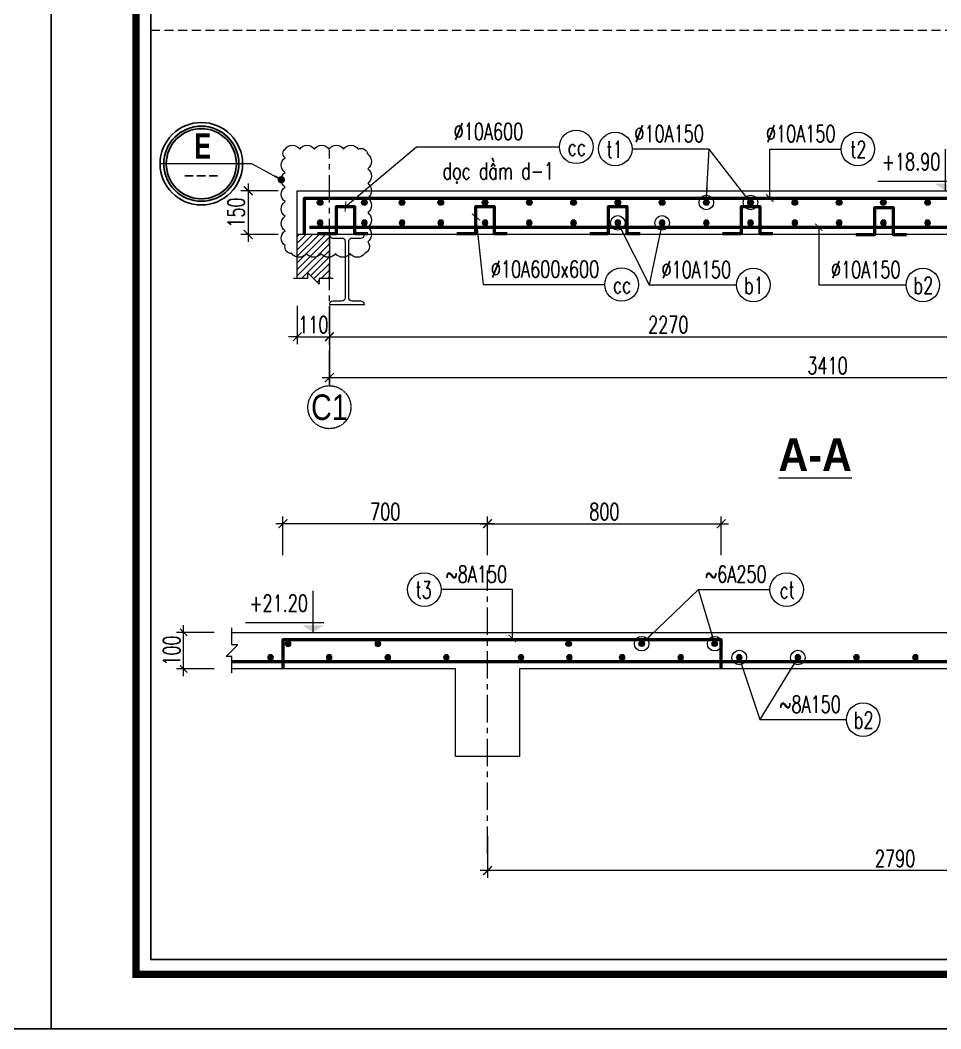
# Model space of a CAD drawing. Header units: millimetres. Extents: x 61738 to 439738, y 60858 to 151243.
# Drawn here: x 271312 to 283916, y 84100 to 97912 of the extents above; entities that cross this region are included whole.
import ezdxf
from ezdxf.enums import TextEntityAlignment as Align

# ---------------------------------------------------------------- set-up
doc = ezdxf.new("R2010")
doc.units = ezdxf.units.MM
doc.linetypes.add('CENTER', pattern=[2, 1.25, -0.25, 0.25, -0.25])
doc.linetypes.add('HIDDEN', pattern=[0.375, 0.25, -0.125])
for name, color, linetype, lineweight in [('1-THEP1', 1, 'Continuous', 50), ('10-TEXT', 4, 'Continuous', 15), ('3-THAY', 7, 'Continuous', 18), ('5-DUT', 2, 'HIDDEN', 15), ('6-TRUC', 8, 'CENTER', 9), ('7-HATCH', 8, 'Continuous', 13), ('8-DIM', 8, 'Continuous', 15), ('9-SO HIEU', 8, 'Continuous', 15), ('TEXT', 7, 'Continuous', 25)]:
    doc.layers.add(name, color=color, linetype=linetype, lineweight=lineweight)
for name, color, linetype in [('DIM', 3, 'Continuous'), ('Khungbo', 32, 'Continuous'), ('KICHTHUOC', 8, 'Continuous'), ('MANH', 8, 'Continuous'), ('TEXT-Ghi chu', 7, 'Continuous')]:
    doc.layers.add(name, color=color, linetype=linetype)
doc.styles.add('A3 - Text 2.3', font='Vnsimli.shx', dxfattribs={"width": 0.7, "height": 230})
doc.styles.add('A3 - Text 3.5', font='VnArialH.TTF', dxfattribs={"width": 0.8, "height": 350})
doc.styles.add('A3 - Text 4.5', font='VnArialH-Bold.TTF', dxfattribs={"width": 0.9, "height": 450})
doc.styles.add('A3-Text 2.3', font='vnsimli.shx', dxfattribs={"width": 0.7, "height": 230, "bigfont": 'vn.shx'})
doc.styles.add('S1', font='vnsimli.shx', dxfattribs={"width": 0.75})
doc.styles.add('T3', font='VnArialH-Bold.TTF', dxfattribs={"width": 0.9})
doc.dimstyles.new('A3-1-100', dxfattribs={"dimtxt": 200, "dimasz": 120, "dimexe": 100, "dimexo": 0, "dimgap": 50, "dimtad": 1, "dimdec": 0, "dimdsep": 49, "dimtxsty": 'A3-Text 2.3', "dimblk": 'ARCHTICK', "dimcen": 10, "dimdle": 100, "dimclrd": 8, "dimclre": 8, "dimclrt": 2, "dimadec": 0, "dimazin": 2, "dimtfac": 1, "dimtdec": 0, "dimtix": 1, "dimtmove": 1, "dimatfit": 3, "dimldrblk": 'DOT', "dimfxl": 1, "dimtolj": 1, "dimtzin": 0, "dimlwd": -1, "dimlwe": -1, "dimarcsym": 0})
doc.dimstyles.new('A3-1-100x3', dxfattribs={"dimtxt": 230, "dimasz": 120, "dimexe": 100, "dimexo": 0, "dimgap": 50, "dimtad": 1, "dimdec": 0, "dimlfac": 0.333333, "dimdsep": 49, "dimtxsty": 'A3-Text 2.3', "dimblk": 'ARCHTICK', "dimcen": 10, "dimdle": 100, "dimclrd": 8, "dimclre": 8, "dimclrt": 2, "dimadec": 0, "dimazin": 2, "dimtfac": 1, "dimtdec": 0, "dimtix": 1, "dimtmove": 1, "dimatfit": 3, "dimldrblk": 'DOT', "dimfxl": 1, "dimtolj": 1, "dimtzin": 0, "dimlwd": -1, "dimlwe": -1, "dimarcsym": 0})
doc.dimstyles.new('A3-1-100x4', dxfattribs={"dimtxt": 200, "dimasz": 120, "dimexe": 100, "dimexo": 0, "dimgap": 50, "dimtad": 1, "dimdec": 0, "dimlfac": 0.25, "dimdsep": 49, "dimtxsty": 'A3-Text 2.3', "dimblk": 'ARCHTICK', "dimcen": 10, "dimdle": 100, "dimclrd": 8, "dimclre": 8, "dimclrt": 2, "dimadec": 0, "dimazin": 2, "dimtfac": 1, "dimtdec": 0, "dimtix": 1, "dimtmove": 1, "dimatfit": 3, "dimldrblk": 'DOT', "dimfxl": 1, "dimtolj": 1, "dimtzin": 0, "dimlwd": -1, "dimlwe": -1, "dimarcsym": 0})

# ---------------------------------------------------------------- blocks, each defined once
blk = doc.blocks.new('CDS12')
at = {"layer": 'Defpoints'}
blk.add_lwpolyline([(91835, 363353), (49835, 363353), (49835, 393053), (91835, 393053)], close=True, dxfattribs=at)
at = {"layer": 'Khungbo', "color": 1, "const_width": 100}
blk.add_lwpolyline([(91094, 364100), (50996, 364100), (50996, 392312), (91094, 392312)], close=True, dxfattribs=at)
at = {"layer": 'Khungbo', "color": 1}
blk.add_lwpolyline([(90894, 364300), (51196, 364300), (51196, 392112), (90894, 392112)], close=True, dxfattribs=at)
blk = doc.blocks.new('Truc X')
at = {"layer": '6-TRUC', "color": 2}
blk.add_line((0, 0), (0, 150), dxfattribs=at)
blk.add_circle((0, -400), 400, dxfattribs=at)
at = {"layer": '6-TRUC', "color": 2, "style": 'A3 - Text 3.5', "width": 0.8}
blk.add_attdef('1', text='', height=500, dxfattribs=at).set_placement((-13, -400), align=Align.MIDDLE_CENTER)
blk = doc.blocks.new('DK THEP')
at = {"layer": '7-HATCH'}
h = blk.add_hatch(color=1, dxfattribs=at)
edge = h.paths.add_edge_path()
edge.add_arc((0, 0), 36.1, 0, 360)
at = {"layer": '7-HATCH', "color": 0}
blk.add_circle((0, 0), 36.1, dxfattribs=at)
blk = doc.blocks.new('_ArchTick')
at = {"color": 0, "linetype": 'ByBlock', "const_width": 0.15}
blk.add_lwpolyline([(-0.5, -0.5), (0.5, 0.5)], dxfattribs=at)
blk = doc.blocks.new('*D183')
at = {"layer": '8-DIM', "color": 8, "ltscale": 300, "transparency": 16777216}
for p, q in [((275545, 93897), (275545, 92917)), ((289185, 93897), (289185, 92917))]:
    blk.add_line(p, q, dxfattribs=at)
at = {"layer": '8-DIM', "color": 8, "linetype": 'ByBlock', "ltscale": 300, "transparency": 16777216}
blk.add_line((275445, 93017), (289285, 93017), dxfattribs=at)
at = {"layer": 'Defpoints', "color": 0, "ltscale": 300, "transparency": 16777216}
for p in [(275545, 93897), (289185, 93897), (289185, 93017)]:
    blk.add_point(p, dxfattribs=at)
at = {"layer": '8-DIM', "color": 8, "ltscale": 300, "transparency": 16777216, "xscale": 120, "yscale": 120, "zscale": 120, "rotation": 180}
blk.add_blockref('_ArchTick', (275545, 93017), dxfattribs=at)
at = {"layer": '8-DIM', "color": 8, "ltscale": 300, "transparency": 16777216, "xscale": 120, "yscale": 120, "zscale": 120}
blk.add_blockref('_ArchTick', (289185, 93017), dxfattribs=at)
at = {"layer": '8-DIM', "color": 2, "ltscale": 300, "transparency": 16777216, "insert": (282365, 93182), "char_height": 230, "attachment_point": 5, "style": 'A3-Text 2.3'}
blk.add_mtext('\\A1;3410', dxfattribs=at)
blk = doc.blocks.new('_Dot')
at = {"color": 0, "linetype": 'ByBlock', "lineweight": -2}
blk.add_line((-0.5, 0), (-1, 0), dxfattribs=at)
at = {"color": 0, "linetype": 'ByBlock', "const_width": 0.5}
blk.add_lwpolyline([(-0.25, 0, 1), (0.25, 0, 1)], format="xyb", close=True, dxfattribs=at)
blk = doc.blocks.new('*D184')
at = {"layer": '8-DIM', "color": 8, "linetype": 'ByBlock', "ltscale": 300, "transparency": 16777216}
blk.add_line((274434, 95677), (274434, 94877), dxfattribs=at)
at = {"layer": '8-DIM', "color": 8, "ltscale": 300, "transparency": 16777216}
for p, q in [((274844, 95577), (274334, 95577)), ((274844, 94977), (274334, 94977))]:
    blk.add_line(p, q, dxfattribs=at)
at = {"layer": 'Defpoints', "color": 0, "ltscale": 300, "transparency": 16777216}
for p in [(274844, 95577), (274434, 94977), (274844, 94977)]:
    blk.add_point(p, dxfattribs=at)
at = {"layer": '8-DIM', "color": 8, "ltscale": 300, "transparency": 16777216, "xscale": 120, "yscale": 120, "zscale": 120}
for p, rotation in [((274434, 95577), 90), ((274434, 94977), 270)]:
    blk.add_blockref('_ArchTick', p, dxfattribs=dict(at, rotation=rotation))
at = {"layer": '8-DIM', "color": 2, "ltscale": 300, "transparency": 16777216, "insert": (274269, 95277), "char_height": 230, "attachment_point": 5, "rotation": 90, "style": 'A3-Text 2.3'}
blk.add_mtext('\\A1;150', dxfattribs=at)
blk = doc.blocks.new('*D185')
at = {"layer": '8-DIM', "color": 8, "ltscale": 300, "transparency": 16777216}
for p, q in [((275545, 94000), (275545, 93477)), ((284825, 94000), (284825, 93477))]:
    blk.add_line(p, q, dxfattribs=at)
at = {"layer": '8-DIM', "color": 8, "linetype": 'ByBlock', "ltscale": 300, "transparency": 16777216}
blk.add_line((275445, 93577), (284925, 93577), dxfattribs=at)
at = {"layer": 'Defpoints', "color": 0, "ltscale": 300, "transparency": 16777216}
for p in [(275545, 94000), (284825, 94000), (284825, 93577)]:
    blk.add_point(p, dxfattribs=at)
at = {"layer": '8-DIM', "color": 8, "ltscale": 300, "transparency": 16777216, "xscale": 120, "yscale": 120, "zscale": 120, "rotation": 180}
blk.add_blockref('_ArchTick', (275545, 93577), dxfattribs=at)
at = {"layer": '8-DIM', "color": 8, "ltscale": 300, "transparency": 16777216, "xscale": 120, "yscale": 120, "zscale": 120}
blk.add_blockref('_ArchTick', (284825, 93577), dxfattribs=at)
at = {"layer": '8-DIM', "color": 2, "ltscale": 300, "transparency": 16777216, "insert": (280185, 93742), "char_height": 230, "attachment_point": 5, "style": 'A3-Text 2.3'}
blk.add_mtext('\\A1;2270', dxfattribs=at)
blk = doc.blocks.new('*D189')
at = {"layer": '8-DIM', "color": 8, "ltscale": 300, "transparency": 16777216}
for p, q in [((277710, 86737), (277710, 86167)), ((288870, 86737), (288870, 86167))]:
    blk.add_line(p, q, dxfattribs=at)
at = {"layer": '8-DIM', "color": 8, "linetype": 'ByBlock', "ltscale": 300, "transparency": 16777216}
blk.add_line((288970, 86267), (277610, 86267), dxfattribs=at)
at = {"layer": 'Defpoints', "color": 0, "ltscale": 300, "transparency": 16777216}
for p in [(277710, 86737), (288870, 86737), (277710, 86267)]:
    blk.add_point(p, dxfattribs=at)
at = {"layer": '8-DIM', "color": 8, "ltscale": 300, "transparency": 16777216, "xscale": 120, "yscale": 120, "zscale": 120, "rotation": 180}
blk.add_blockref('_ArchTick', (277710, 86267), dxfattribs=at)
at = {"layer": '8-DIM', "color": 8, "ltscale": 300, "transparency": 16777216, "xscale": 120, "yscale": 120, "zscale": 120}
blk.add_blockref('_ArchTick', (288870, 86267), dxfattribs=at)
at = {"layer": '8-DIM', "color": 2, "ltscale": 300, "transparency": 16777216, "insert": (283290, 86432), "char_height": 230, "attachment_point": 5, "style": 'A3-Text 2.3'}
blk.add_mtext('\\A1;2790', dxfattribs=at)
blk = doc.blocks.new('*D194')
at = {"layer": '8-DIM', "color": 8, "ltscale": 300, "transparency": 16777216}
for p, q in [((274910, 90587), (274910, 91117)), ((277710, 90587), (277710, 91117))]:
    blk.add_line(p, q, dxfattribs=at)
at = {"layer": '8-DIM', "color": 8, "linetype": 'ByBlock', "ltscale": 300, "transparency": 16777216}
blk.add_line((277810, 91017), (274810, 91017), dxfattribs=at)
at = {"layer": 'Defpoints', "color": 0, "ltscale": 300, "transparency": 16777216}
for p in [(274910, 91017), (274910, 90587), (277710, 90587)]:
    blk.add_point(p, dxfattribs=at)
at = {"layer": '8-DIM', "color": 8, "ltscale": 300, "transparency": 16777216, "xscale": 120, "yscale": 120, "zscale": 120, "rotation": 180}
blk.add_blockref('_ArchTick', (274910, 91017), dxfattribs=at)
at = {"layer": '8-DIM', "color": 8, "ltscale": 300, "transparency": 16777216, "xscale": 120, "yscale": 120, "zscale": 120}
blk.add_blockref('_ArchTick', (277710, 91017), dxfattribs=at)
at = {"layer": '8-DIM', "color": 2, "ltscale": 300, "transparency": 16777216, "insert": (276310, 91182), "char_height": 230, "attachment_point": 5, "style": 'A3-Text 2.3'}
blk.add_mtext('\\A1;700', dxfattribs=at)
blk = doc.blocks.new('*D195')
at = {"layer": '8-DIM', "color": 8, "ltscale": 300, "transparency": 16777216}
for p, q in [((277710, 90587), (277710, 91117)), ((280910, 90587), (280910, 91117))]:
    blk.add_line(p, q, dxfattribs=at)
at = {"layer": '8-DIM', "color": 8, "linetype": 'ByBlock', "ltscale": 300, "transparency": 16777216}
blk.add_line((277610, 91017), (281010, 91017), dxfattribs=at)
at = {"layer": 'Defpoints', "color": 0, "ltscale": 300, "transparency": 16777216}
for p in [(280910, 91017), (277710, 90587), (280910, 90587)]:
    blk.add_point(p, dxfattribs=at)
at = {"layer": '8-DIM', "color": 8, "ltscale": 300, "transparency": 16777216, "xscale": 120, "yscale": 120, "zscale": 120, "rotation": 180}
blk.add_blockref('_ArchTick', (277710, 91017), dxfattribs=at)
at = {"layer": '8-DIM', "color": 8, "ltscale": 300, "transparency": 16777216, "xscale": 120, "yscale": 120, "zscale": 120}
blk.add_blockref('_ArchTick', (280910, 91017), dxfattribs=at)
at = {"layer": '8-DIM', "color": 2, "ltscale": 300, "transparency": 16777216, "insert": (279310, 91182), "char_height": 230, "attachment_point": 5, "style": 'A3-Text 2.3'}
blk.add_mtext('\\A1;800', dxfattribs=at)
blk = doc.blocks.new('*D197')
at = {"layer": '8-DIM', "color": 8, "ltscale": 300, "transparency": 16777216}
for p, q in [((273970, 89529), (273450, 89529)), ((273970, 89029), (273450, 89029))]:
    blk.add_line(p, q, dxfattribs=at)
at = {"layer": '8-DIM', "color": 8, "linetype": 'ByBlock', "ltscale": 300, "transparency": 16777216}
blk.add_line((273550, 88929), (273550, 89629), dxfattribs=at)
at = {"layer": 'Defpoints', "color": 0, "ltscale": 300, "transparency": 16777216}
for p in [(273550, 89529), (273970, 89529), (273970, 89029)]:
    blk.add_point(p, dxfattribs=at)
at = {"layer": '8-DIM', "color": 8, "ltscale": 300, "transparency": 16777216, "xscale": 100, "yscale": 100, "zscale": 100}
for p, rotation in [((273550, 89529), 90), ((273550, 89029), 270)]:
    blk.add_blockref('_ArchTick', p, dxfattribs=dict(at, rotation=rotation))
at = {"layer": '8-DIM', "color": 2, "ltscale": 300, "transparency": 16777216, "insert": (273385, 89279), "char_height": 230, "attachment_point": 5, "rotation": 90, "style": 'A3-Text 2.3'}
blk.add_mtext('\\A1;100', dxfattribs=at)
blk = doc.blocks.new('*U257')
at = {"layer": '10-TEXT'}
for p, q in [((17615, 449767), (17615, 450310)), ((16730, 449893), (17756, 449893)), ((16734, 449766), (17757, 449766))]:
    blk.add_line(p, q, dxfattribs=at)
at = {"layer": '10-TEXT', "color": 1}
blk.add_solid([(17756, 449858), (17615, 449767), (17473, 449858)], dxfattribs=at)
blk = doc.blocks.new('*D826')
at = {"layer": '8-DIM', "color": 8, "ltscale": 300, "transparency": 16777216}
for p, q in [((275105, 94000), (275105, 93477)), ((275545, 94000), (275545, 93477))]:
    blk.add_line(p, q, dxfattribs=at)
at = {"layer": '8-DIM', "color": 8, "linetype": 'ByBlock', "ltscale": 300, "transparency": 16777216}
for p, q in [((275105, 93577), (274985, 93577)), ((275105, 93577), (275545, 93577)), ((275545, 93577), (275665, 93577))]:
    blk.add_line(p, q, dxfattribs=at)
at = {"layer": 'Defpoints', "color": 0, "ltscale": 300, "transparency": 16777216}
for p in [(275105, 94000), (275545, 94000), (275545, 93577)]:
    blk.add_point(p, dxfattribs=at)
at = {"layer": '8-DIM', "color": 8, "ltscale": 300, "transparency": 16777216, "xscale": 120, "yscale": 120, "zscale": 120}
blk.add_blockref('_ArchTick', (275105, 93577), dxfattribs=at)
at = {"layer": '8-DIM', "color": 8, "ltscale": 300, "transparency": 16777216, "xscale": 120, "yscale": 120, "zscale": 120, "rotation": 180}
blk.add_blockref('_ArchTick', (275545, 93577), dxfattribs=at)
at = {"layer": '8-DIM', "color": 2, "ltscale": 300, "transparency": 16777216, "insert": (275325, 93742), "char_height": 230, "attachment_point": 5, "style": 'A3-Text 2.3'}
blk.add_mtext('\\A1;110', dxfattribs=at)

msp = doc.modelspace()

# ---------------------------------------------------------------- hatches: boundary and pattern name
at = {"layer": '7-HATCH'}
h = msp.add_hatch(color=256, dxfattribs=at)
edge = h.paths.add_edge_path(flags=17)
edge.add_arc((273791.9, 95946.7), 479.5, 0, 360)
edge = h.paths.add_edge_path()
edge.add_arc((273791.9, 95946.7), 514.7, 0, 360)
at = {"layer": '7-HATCH', "ltscale": 500}
h = msp.add_hatch(dxfattribs=at)
h.set_pattern_fill('ANSI31', color=256, scale=20)
h.set_pattern_definition([(45, (-85505.79, 48466.667), (-44.901281, 44.901281), [])])
h.paths.add_polyline_path([(275545.2, 94976.7), (275105.2, 94976.7), (275105.2, 94376.7), (275245.2, 94376.7), (275245.2, 94456.7), (275405.2, 94296.7), (275405.2, 94376.7), (275545.2, 94376.7)])

# ---------------------------------------------------------------- linework, layer by layer
at = {"layer": '1-THEP1', "ltscale": 300}
for points in [[(275205.2, 94976.7), (275205.2, 95476.7), (289534.2, 95476.7), (289534.2, 94976.7)], [(275381, 94991.7), (275641, 94991.7), (275641, 95361.7), (275891, 95361.7), (275891, 94991.7), (276071, 94991.7)], [(277291, 94991.7), (277551, 94991.7), (277551, 95361.7), (277801, 95361.7), (277801, 94991.7), (277981, 94991.7)], [(279108.5, 94991.7), (279368.5, 94991.7), (279368.5, 95361.7), (279618.5, 95361.7), (279618.5, 94991.7), (279798.5, 94991.7)], [(280926, 94991.7), (281186, 94991.7), (281186, 95361.7), (281436, 95361.7), (281436, 94991.7), (281616, 94991.7)], [(282754.2, 94976.7), (283014.2, 94976.7), (283014.2, 95346.7), (283264.2, 95346.7), (283264.2, 94976.7), (283444.2, 94976.7)], [(275274.2, 95076.7), (289414.2, 95076.7)], [(280910, 89029.1), (280910, 89429.1), (274910, 89429.1), (274910, 89029.1)]]:
    msp.add_lwpolyline(points, dxfattribs=at)
msp.add_lwpolyline([(274210, 89129.1), (303214, 89129.1, 1), (303214, 89229.1), (303114, 89229.1)], format="xyb", dxfattribs=at)
at = {"layer": '3-THAY', "ltscale": 500}
for p, q in [((275105.2, 94376.7), (275105.2, 95576.7)), ((275105.2, 95576.7), (289625.2, 95576.7)), ((289185.2, 94976.7), (275545.2, 94976.7)), ((275545.2, 94976.7), (275545.2, 94376.7))]:
    msp.add_line(p, q, dxfattribs=at)
at = {"layer": '3-THAY', "ltscale": 300}
for p, q in [((274210, 89529.1), (303350, 89529.1)), ((274210, 89529.1), (303350, 89529.1)), ((277270, 89029.1), (274210, 89029.1)), ((277270, 89029.1), (274210, 89029.1)), ((277270, 87829.1), (277270, 89029.1)), ((277270, 87829.1), (277270, 89029.1)), ((288430, 89029.1), (278150, 89029.1)), ((288430, 89029.1), (278150, 89029.1)), ((278150, 89029.1), (278150, 87829.1)), ((278150, 89029.1), (278150, 87829.1)), ((278150, 87829.1), (277270, 87829.1)), ((278150, 87829.1), (277270, 87829.1))]:
    msp.add_line(p, q, dxfattribs=at)
msp.add_lwpolyline([(275545.2, 94976.7), (275105.2, 94976.7)], dxfattribs=at)
at = {"layer": '3-THAY'}
msp.add_lwpolyline([(275545.2, 94016.7), (276025.2, 94016.7), (276025.2, 94016.7, 0.4142136), (275977.2, 94064.7), (275857.2, 94064.7, -0.4142136), (275809.2, 94112.7), (275809.2, 94880.7, -0.4142136), (275857.2, 94928.7), (275977.2, 94928.7, 0.4142136), (276025.2, 94976.7), (276025.2, 94976.7), (275545.2, 94976.7), (275545.2, 94976.7, 0.4142136), (275593.2, 94928.7), (275713.2, 94928.7, -0.4142136), (275761.2, 94880.7), (275761.2, 94112.7, -0.4142136), (275713.2, 94064.7), (275593.2, 94064.7, 0.4142136), (275545.2, 94016.7)], format="xyb", close=True, dxfattribs=at)
at = {"layer": '5-DUT', "ltscale": 500}
msp.add_lwpolyline([(273099.2, 97777.6), (308238.5, 97777.6)], dxfattribs=at)
at = {"layer": '6-TRUC', "ltscale": 300}
for points in [[(275545.2, 93016.7), (275545.2, 96136.7)], [(277710, 86496.7), (277710, 90376.7)]]:
    msp.add_lwpolyline(points, dxfattribs=at)
at = {"layer": '7-HATCH', "ltscale": 500}
msp.add_lwpolyline([(274939.2, 96147.6, -0.5205671), (275139.2, 96147.6, -0.5205671), (275339.2, 96147.6, -0.5205671), (275539.2, 96147.6, -0.5205671), (275739.2, 96147.6, -0.5205671), (275939.2, 96147.6, -0.5205671), (276069.2, 96077.6, -0.5205671), (276069.2, 95877.6, -0.5205671), (276069.2, 95677.6, -0.5205671), (276069.2, 95477.6, -0.5205671), (276069.2, 95277.6, -0.5205671), (276069.2, 95077.6, -0.5205671), (276069.2, 94877.6, -0.5205671), (276029.2, 94717.6, -0.5205671), (275829.2, 94717.6, -0.5205671), (275629.2, 94717.6, -0.5205671), (275429.2, 94717.6, -0.5205671), (275229.2, 94717.6, -0.5205671), (275029.2, 94717.6, -0.5205671), (274939.2, 94827.6, -0.5205671), (274939.2, 95027.6, -0.5205671), (274939.2, 95227.6, -0.5205671), (274939.2, 95427.6, -0.5205671), (274939.2, 95627.6, -0.5205671), (274939.2, 95827.6, -0.5205671), (274939.2, 96027.6, -0.5205671)], format="xyb", close=True, dxfattribs=at)
at = {"layer": '7-HATCH', "ltscale": 300}
for points in [[(275598, 94376.7), (275405.2, 94376.7), (275405.2, 94296.7), (275245.2, 94456.7), (275245.2, 94376.7), (275052.4, 94376.7)], [(274210, 88969.1), (274210, 89199.1), (274130, 89199.1), (274290, 89359.1), (274210, 89359.1), (274210, 89589.1)]]:
    msp.add_lwpolyline(points, dxfattribs=at)
at = {"layer": '9-SO HIEU'}
for centre in [(278924.9, 96177.6), (279458.6, 96148), (282779.8, 96148), (279544.9, 94292.9), (281349.8, 94286.7), (283669.8, 94286.7), (276844.8, 90115.4), (281806, 90115.4), (282852.7, 88334.1)]:
    msp.add_circle(centre, 230, dxfattribs=at)
at = {"layer": 'DIM'}
for radius in [514.7, 479.5]:
    msp.add_circle((273791.9, 95946.7), radius, dxfattribs=at)
at = {"layer": 'MANH'}
msp.add_circle((273791.9, 95946.7), 564.6, dxfattribs=at)

# ---------------------------------------------------------------- block references
at = {"layer": 'KICHTHUOC'}
for p in [(179903.3, -279252.9), (221903.3, -279252.9)]:
    msp.add_blockref('CDS12', p, dxfattribs=at)
at = {"layer": 'KICHTHUOC', "xscale": 1.045454545455868, "yscale": 1.045454545455868, "zscale": 1.045454545455868}
for p in [(265564, -374634.1), (256905.7, -380680.5)]:
    msp.add_blockref('*U257', p, dxfattribs=at)
at = {"layer": 'KICHTHUOC'}
ref = msp.add_blockref('Truc X', (275545.2, 92906.4), dxfattribs=dict(at, xscale=0.7349999999569263, yscale=0.7349999999569263, zscale=0.7349999999569263))
ref.add_attrib('1', 'c1', dxfattribs={"layer": 'TEXT', "color": 2, "height": 350, "style": 'A3 - Text 3.5', "width": 0.8}).set_placement((275545.2, 92612.4), align=Align.MIDDLE_CENTER)
at = {"layer": 'TEXT-Ghi chu', "xscale": 1.067489280016162, "yscale": 1.067489280016162, "zscale": 1.067489280016162, "rotation": 180}
for p in [(275418.3, 95416.7), (276024.2, 95416.7), (276540.1, 95416.7), (277070.1, 95416.7), (277676, 95416.7), (278281.9, 95416.7), (278887.8, 95416.7), (279493.8, 95416.7), (280099.7, 95416.7), (280705.6, 95416.7), (281311.5, 95416.7), (281917.4, 95416.7), (282523.3, 95416.7), (283129.2, 95416.7), (283735.1, 95416.7)]:
    msp.add_blockref('DK THEP', p, dxfattribs=at)
at = {"layer": 'TEXT-Ghi chu', "yscale": 1.067489280016162, "zscale": 1.067489280016162}
for p, xscale in [((275418.3, 95136.7), -1.067489280016162), ((276024.2, 95136.7), -1.067489280016162), ((276540.1, 95136.7), -1.067489280016162), ((277070.1, 95136.7), -1.067489280016162), ((277676, 95136.7), -1.067489280016162), ((278281.9, 95136.7), -1.067489280016162), ((278887.8, 95136.7), -1.067489280016162), ((279493.8, 95136.7), -1.067489280016162), ((280099.7, 95136.7), -1.067489280016162), ((280705.6, 95136.7), -1.067489280016162), ((281311.5, 95136.7), -1.067489280016162), ((281917.4, 95136.7), -1.067489280016162), ((282523.3, 95136.7), -1.067489280016162), ((283129.2, 95136.7), -1.067489280016162), ((283735.1, 95136.7), -1.067489280016162), ((274979.6, 89374.1), -1.067489280016162), ((276209.6, 89374.1), -1.067489280016162), ((278820.4, 89374.1), 1.067489280016162), ((279820.4, 89374.1), 1.067489280016162), ((280820.4, 89374.1), 1.067489280016162), ((274740, 89184.1), -1.067489280016162), ((275542.1, 89184.1), -1.067489280016162), ((276344.2, 89184.1), -1.067489280016162), ((277146.2, 89184.1), -1.067489280016162), ((278168.3, 89184.1), -1.067489280016162), ((278830.4, 89184.1), -1.067489280016162), ((279552.5, 89184.1), -1.067489280016162), ((280354.6, 89184.1), -1.067489280016162), ((281156.7, 89184.1), -1.067489280016162), ((281958.7, 89184.1), -1.067489280016162), ((282760.8, 89184.1), -1.067489280016162), ((283567.1, 89184.1), -1.067489280016162)]:
    msp.add_blockref('DK THEP', p, dxfattribs=dict(at, xscale=xscale))

# ---------------------------------------------------------------- texts
at = {"layer": '10-TEXT', "style": 'S1', "width": 0.7}
for s, p in [('`10A600', (278199.2, 96272.2)), ('`10A150', (280672.2, 96242.6)), ('`10A150', (282474.2, 96242.6)), ('däc dÇm d-1', (278619.2, 95732.2)), ('`10A600x600', (279239.2, 94387.6)), ('`10A150', (281044.2, 94381.3)), ('`10A150', (283364.2, 94381.3)), ('~8A150', (277978.4, 90210.1)), ('~6A250', (281531.1, 90210.1)), ('~8A150', (282547.1, 88428.7))]:
    msp.add_text(s, height=230, dxfattribs=at).set_placement(p, align=Align.RIGHT)
at = {"layer": '10-TEXT'}
for s, height, style, width, p in [('e', 350, 'T3', 0.7, (273811.5, 96014.3)), ('cc', 230, 'S1', 0.7, (278932.6, 96056.3)), ('t1', 230, 'S1', 0.7, (279450.9, 96026.7)), ('t2', 230, 'S1', 0.7, (282787.5, 96026.7)), ('---', 212.67, 'S1', 0.7, (273789.7, 95687.6)), ('b1', 230, 'S1', 0.7, (281357.5, 94165.4)), ('b2', 230, 'S1', 0.7, (283677.5, 94165.4)), ('cc', 230, 'S1', 0.7, (279552.6, 94171.6)), ('%%Ua-a', 450, 'A3 - Text 4.5', 0.9, (282195, 91736.7)), ('t3', 230, 'S1', 0.7, (276837.1, 89994.1)), ('ct', 230, 'S1', 0.7, (281813.7, 89994.1)), ('b2', 230, 'S1', 0.7, (282860.4, 88212.8))]:
    msp.add_text(s, height=height, dxfattribs=dict(at, style=style, width=width)).set_placement(p, align=Align.CENTER)
at = {"layer": '10-TEXT', "style": 'A3 - Text 2.3', "width": 0.7}
for s, p in [('+18.90', (283109.3, 95859.4)), ('+21.20', (274451.1, 89812.9))]:
    msp.add_text(s, height=230, dxfattribs=at).set_placement(p)

# ---------------------------------------------------------------- dimensions: what is measured, and where the dimension line sits
at = {"layer": '8-DIM', "ltscale": 300}
dim = msp.add_linear_dim(base=(274434.2, 94976.7), p1=(274844.2, 95576.7), p2=(274844.2, 94976.7), angle=90, text='150', dimstyle='A3-1-100x4', dxfattribs=at)
dim.commit()
dim.dimension.update_dxf_attribs({"geometry": '*D184', "text_midpoint": (274269.2, 95276.7)})
for base, p1, p2, picture, middle in [((275545.2, 93576.7), (275105.2, 94000), (275545.2, 94000), '*D826', (275325.2, 93741.7)), ((289185.2, 93016.7), (275545.2, 93896.7), (289185.2, 93896.7), '*D183', (282365.2, 93181.7)), ((274910, 91016.7), (277710, 90586.7), (274910, 90586.7), '*D194', (276310, 91181.7)), ((280910, 91016.7), (277710, 90586.7), (280910, 90586.7), '*D195', (279310, 91181.7)), ((277710, 86266.7), (288870, 86736.7), (277710, 86736.7), '*D189', (283290, 86431.7))]:
    dim = msp.add_linear_dim(base=base, p1=p1, p2=p2, dimstyle='A3-1-100x4', dxfattribs=at)
    dim.commit()
    dim.dimension.update_dxf_attribs({"geometry": picture, "text_midpoint": middle})
dim = msp.add_linear_dim(base=(284825.2, 93576.7), p1=(275545.2, 94000), p2=(284825.2, 94000), text='2270', dimstyle='A3-1-100x4', dxfattribs=at)
dim.commit()
dim.dimension.update_dxf_attribs({"geometry": '*D185', "text_midpoint": (280185.2, 93741.7)})
dim = msp.add_linear_dim(base=(273550, 89529.1), p1=(273970, 89029.1), p2=(273970, 89529.1), angle=90, text='100', dimstyle='A3-1-100x4', override={"dimasz": 100, "dimldrblk": 'ArchTick'}, dxfattribs=at)
dim.commit()
dim.dimension.update_dxf_attribs({"geometry": '*D197', "text_midpoint": (273385, 89279.1)})

# ---------------------------------------------------------------- leaders
at = {"layer": '9-SO HIEU', "ltscale": 300}
for points, override in [([(275766, 95361.7), (276739.2, 96177.6), (278694.9, 96177.6)], {"dimasz": 100, "dimgap": 50, "dimtad": 0, "dimldrblk": 'ArchTick'}), ([(281311.5, 95416.7), (280744.2, 96148), (279688.6, 96148)], {"dimasz": 200, "dimtad": 0, "dimldrblk": 'Origin'}), ([(280705.6, 95416.7), (280744.2, 96148)], {"dimasz": 200, "dimtad": 0, "dimldrblk": 'Origin'}), ([(281574.2, 95476.7), (281574.2, 96148), (282549.8, 96148)], {"dimasz": 100, "dimgap": 50, "dimtad": 0, "dimldrblk": 'ArchTick'}), ([(277551, 95217.6), (277649.2, 94292.9), (279314.9, 94292.9)], {"dimasz": 100, "dimgap": 50, "dimtad": 0, "dimldrblk": 'ArchTick'}), ([(279493.8, 95136.7), (279924.2, 94286.7)], {"dimasz": 200, "dimtad": 0, "dimldrblk": 'Origin'}), ([(280099.7, 95136.7), (279924.2, 94286.7), (281119.8, 94286.7)], {"dimasz": 200, "dimtad": 0, "dimldrblk": 'Origin'}), ([(282244.2, 95076.7), (282244.2, 94286.7), (283439.8, 94286.7)], {"dimasz": 100, "dimgap": 50, "dimtad": 0, "dimldrblk": 'ArchTick'}), ([(278050.4, 89444.1), (278050.4, 90115.4), (277074.8, 90115.4)], {"dimasz": 100, "dimgap": 50, "dimtad": 0, "dimldrblk": 'ArchTick'}), ([(279820.4, 89374.1), (280600.4, 90115.4), (281576, 90115.4)], {"dimasz": 200, "dimtad": 0, "dimldrblk": 'Origin'}), ([(280820.4, 89374.1), (280600.4, 90115.4)], {"dimasz": 200, "dimtad": 0, "dimldrblk": 'Origin'}), ([(281156.7, 89184.1), (281437.1, 88334.1)], {"dimasz": 200, "dimtad": 0, "dimldrblk": 'Origin'}), ([(281958.7, 89184.1), (281437.1, 88334.1), (282622.7, 88334.1)], {"dimasz": 200, "dimtad": 0, "dimldrblk": 'Origin'})]:
    msp.add_leader(points, dimstyle='A3-1-100', override=override, dxfattribs=at)
at = {"layer": '9-SO HIEU', "ltscale": 500}
msp.add_leader([(274887.2, 95727.6), (274485, 95946.7), (273227.3, 95946.7)], dimstyle='A3-1-100x3', override={"dimasz": 100, "dimgap": 50, "dimtad": 0}, dxfattribs=at)

doc.saveas('drawing.dxf')
